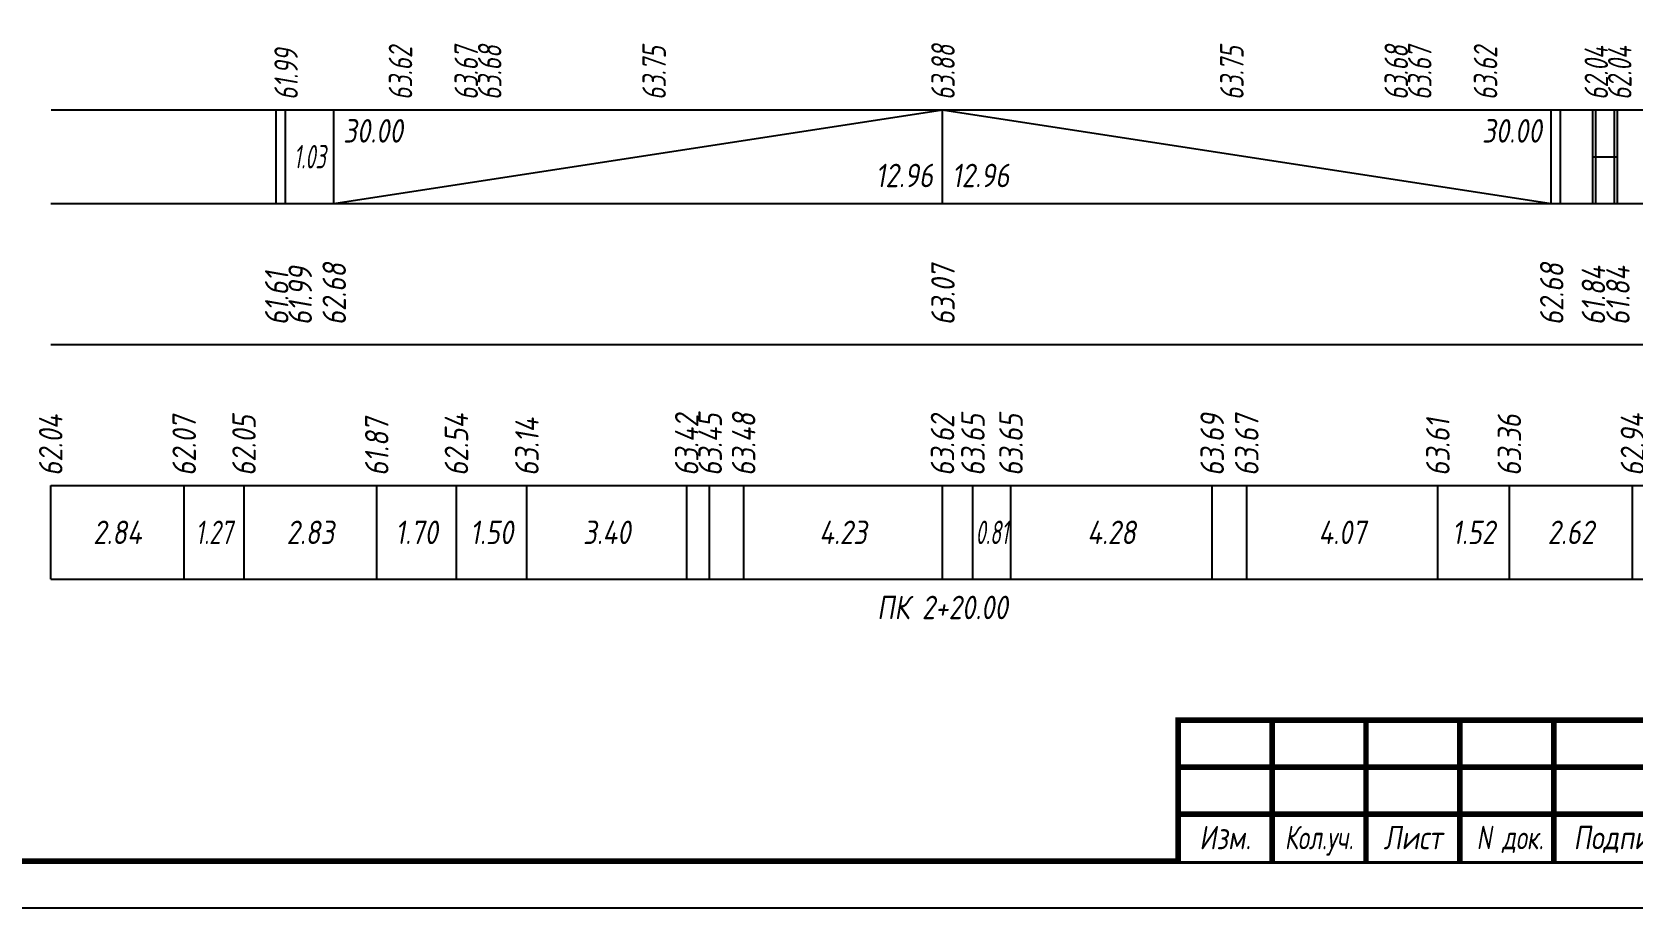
# Model space of a CAD drawing. Extents: x -717 to 1451, y -133302 to 233.
# Drawn here: x 78 to 248.4, y -3441.4 to -3348.1 of the extents above; entities that cross this region are included whole.
import ezdxf
from ezdxf.enums import TextEntityAlignment as Align

# ---------------------------------------------------------------- set-up
doc = ezdxf.new("R2010")
doc.units = 0
for name, color, linetype in [('Зарамочное оформление', 7, 'Continuous'), ('Код_510', 7, 'Continuous'), ('Код_514', 1, 'Continuous'), ('Код_516', 1, 'Continuous'), ('Подписи поперечников', 7, 'Continuous'), ('Таблица', 7, 'Continuous')]:
    doc.layers.add(name, color=color, linetype=linetype)
doc.styles.add('М', font='romand.shx', dxfattribs={"width": 0.8, "oblique": 10, "height": 2.5})

# ---------------------------------------------------------------- blocks, each defined once
blk = doc.blocks.new('Штамп')
at = {"linetype": 'Continuous'}
blk.add_wipeout([(199.95, -411.25), (384.95, -411.25), (384.95, -426.25), (199.95, -426.25)], dxfattribs=at).dxf.layer = 'Зарамочное оформление'
at = {"layer": 'Зарамочное оформление', "linetype": 'Continuous', "lineweight": -3, "const_width": 0.6, "flags": 128}
for points in [[(199.95, -426.25), (199.95, -411.25), (384.95, -411.25)], [(209.95, -411.25), (209.95, -426.25)], [(219.95, -411.25), (219.95, -426.25)], [(229.95, -411.25), (229.95, -426.25)], [(239.95, -411.25), (239.95, -426.25)], [(199.95, -416.25), (264.95, -416.25)], [(199.95, -421.25), (264.95, -421.25)]]:
    blk.add_lwpolyline(points, dxfattribs=at)
at = {"layer": 'Зарамочное оформление', "linetype": 'Continuous', "style": 'М', "oblique": 10}
for s, width, p in [('Изм.', 0.8, (204.95, -423.75)), ('Кол.уч.', 0.7, (214.95, -423.75)), ('Лист', 0.8, (224.95, -423.75)), ('N док.', 0.7, (235.28, -423.75)), ('Подпись', 0.8, (247.45, -423.75))]:
    blk.add_text(s, height=2.5, dxfattribs=dict(at, width=width)).set_placement(p, align=Align.MIDDLE_CENTER)
blk = doc.blocks.new('шифр')
blk.add_blockref('Штамп', (0, -3070))

msp = doc.modelspace()

# ---------------------------------------------------------------- linework, layer by layer
at = {"flags": 128}
msp.add_lwpolyline([(-30.054, -3441.421), (389.946, -3441.421), (389.946, -3144.421), (-30.054, -3144.421)], close=True, dxfattribs=at)
at = {"const_width": 0.6, "flags": 128}
msp.add_lwpolyline([(-10.054, -3436.421), (384.946, -3436.421), (384.946, -3149.421), (-10.054, -3149.421)], close=True, dxfattribs=at)
at = {"layer": 'Код_510'}
for p, q in [((79.946, -3406.421), (79.946, -3396.421)), ((94.152, -3406.421), (94.152, -3396.421)), ((100.518, -3406.421), (100.518, -3396.421)), ((114.651, -3406.421), (114.651, -3396.421)), ((123.131, -3406.421), (123.131, -3396.421)), ((130.639, -3406.421), (130.639, -3396.421)), ((147.642, -3406.421), (147.642, -3396.421)), ((150.079, -3406.421), (150.079, -3396.421)), ((153.708, -3406.421), (153.708, -3396.421)), ((174.87, -3406.421), (174.87, -3396.421)), ((178.112, -3406.421), (178.112, -3396.421)), ((182.161, -3406.421), (182.161, -3396.421)), ((203.578, -3406.421), (203.578, -3396.421)), ((207.263, -3406.421), (207.263, -3396.421)), ((227.598, -3406.421), (227.598, -3396.421)), ((235.212, -3406.421), (235.212, -3396.421)), ((248.315, -3406.421), (248.315, -3396.421))]:
    msp.add_line(p, q, dxfattribs=at)
at = {"layer": 'Код_516'}
for p, q in [((103.946, -3366.421), (103.946, -3356.421)), ((104.946, -3366.421), (104.946, -3356.421)), ((104.946, -3366.421), (104.946, -3356.421)), ((110.071, -3366.421), (110.071, -3356.421)), ((110.071, -3366.421), (174.87, -3356.421)), ((174.87, -3366.421), (174.87, -3356.421)), ((174.87, -3356.421), (239.668, -3366.421)), ((239.668, -3366.421), (239.668, -3356.421)), ((240.659, -3366.421), (240.659, -3356.421)), ((240.659, -3366.421), (240.659, -3356.421)), ((244.106, -3366.421), (244.106, -3356.421)), ((244.409, -3366.421), (244.409, -3356.421)), ((246.409, -3366.421), (246.409, -3356.421)), ((246.712, -3366.421), (246.712, -3356.421)), ((244.106, -3361.421), (244.409, -3361.421)), ((244.409, -3361.421), (246.409, -3361.421)), ((246.409, -3361.421), (246.712, -3361.421))]:
    msp.add_line(p, q, dxfattribs=at)
at = {"layer": 'Таблица'}
for p, q in [((80, -3356.421), (280.611, -3356.421)), ((79.946, -3366.421), (280.556, -3366.421)), ((79.946, -3381.421), (280.556, -3381.421)), ((79.946, -3396.421), (280.556, -3396.421)), ((79.946, -3406.421), (280.556, -3406.421))]:
    msp.add_line(p, q, dxfattribs=at)

# ---------------------------------------------------------------- texts
at = {"layer": 'Код_510', "style": 'М', "oblique": 10, "width": 0.8}
for s, p in [('62.04', (79.946, -3395.421)), ('62.07', (94.152, -3395.421)), ('62.05', (100.518, -3395.421)), ('61.87', (114.651, -3395.421)), ('62.54', (123.131, -3395.421)), ('63.14', (130.639, -3395.421)), ('63.42', (147.642, -3395.421)), ('63.45', (150.142, -3395.421)), ('63.48', (153.708, -3395.421)), ('63.62', (174.87, -3395.421)), ('63.65', (178.112, -3395.421)), ('63.65', (182.161, -3395.421)), ('63.69', (203.578, -3395.421)), ('63.67', (207.263, -3395.421)), ('63.61', (227.598, -3395.421)), ('63.36', (235.212, -3395.421)), ('62.94', (248.315, -3395.421))]:
    msp.add_text(s, height=2.5, rotation=90, dxfattribs=at).set_placement(p, align=Align.MIDDLE_LEFT)
at = {"layer": 'Код_510', "style": 'М', "oblique": 10}
for s, width, p in [('2.84', 0.8, (87.049, -3401.421)), ('1.27', 0.7, (97.335, -3401.421)), ('2.83', 0.8, (107.584, -3401.421)), ('1.70', 0.8, (118.891, -3401.421)), ('1.50', 0.8, (126.885, -3401.421)), ('3.40', 0.8, (139.141, -3401.421)), ('4.23', 0.8, (164.289, -3401.421)), ('0.81', 0.6, (180.136, -3401.421)), ('4.28', 0.8, (192.869, -3401.421)), ('4.07', 0.8, (217.43, -3401.421)), ('1.52', 0.8, (231.405, -3401.421)), ('2.62', 0.8, (241.763, -3401.421))]:
    msp.add_text(s, height=2.5, dxfattribs=dict(at, width=width)).set_placement(p, align=Align.MIDDLE_CENTER)
at = {"layer": 'Код_514', "style": 'М', "oblique": 10, "width": 0.7}
for s, p in [('61.99', (105, -3355.382)), ('63.62', (117.174, -3355.382)), ('63.67', (124.174, -3355.382)), ('63.68', (126.674, -3355.382)), ('63.75', (144.174, -3355.382)), ('63.88', (174.924, -3355.382)), ('63.75', (205.674, -3355.382)), ('63.68', (223.174, -3355.382)), ('63.67', (225.674, -3355.382)), ('63.62', (232.674, -3355.382)), ('62.04', (244.463, -3355.382)), ('62.04', (246.963, -3355.382))]:
    msp.add_text(s, height=2.5, rotation=90, dxfattribs=at).set_placement(p, align=Align.MIDDLE_LEFT)
at = {"layer": 'Код_516', "style": 'М', "oblique": 10, "width": 0.8}
msp.add_text('30.00', height=2.5, dxfattribs=at).set_placement((111.071, -3357.421), align=Align.TOP_LEFT)
msp.add_text('30.00', height=2.5, dxfattribs=at).set_placement((238.668, -3357.421), align=Align.TOP_RIGHT)
at = {"layer": 'Код_516', "style": 'М', "oblique": 10, "width": 0.6}
msp.add_text('1.03', height=2.5, dxfattribs=at).set_placement((107.508, -3361.421), align=Align.MIDDLE_CENTER)
at = {"layer": 'Код_516', "style": 'М', "oblique": 10, "width": 0.8}
msp.add_text('12.96', height=2.5, dxfattribs=at).set_placement((173.87, -3365.421), align=Align.BOTTOM_RIGHT)
msp.add_text('12.96', height=2.5, dxfattribs=at).set_placement((175.87, -3365.421), align=Align.BOTTOM_LEFT)
for s, p in [('61.61', (104, -3379.371)), ('61.99', (106.5, -3379.371)), ('62.68', (110.125, -3379.371)), ('63.07', (174.924, -3379.371)), ('62.68', (239.722, -3379.371)), ('61.84', (244.161, -3379.371)), ('61.84', (246.766, -3379.371))]:
    msp.add_text(s, height=2.5, rotation=90, dxfattribs=at).set_placement(p, align=Align.MIDDLE_LEFT)
at = {"layer": 'Подписи поперечников', "style": 'М', "oblique": 10, "width": 0.8}
msp.add_text('ПК 2+20.00', height=2.5, dxfattribs=at).set_placement((174.87, -3411.421), align=Align.BOTTOM_CENTER)

# ---------------------------------------------------------------- next in the draw order: block references
msp.add_blockref('шифр', (0, 59.829))

doc.saveas('drawing.dxf')
